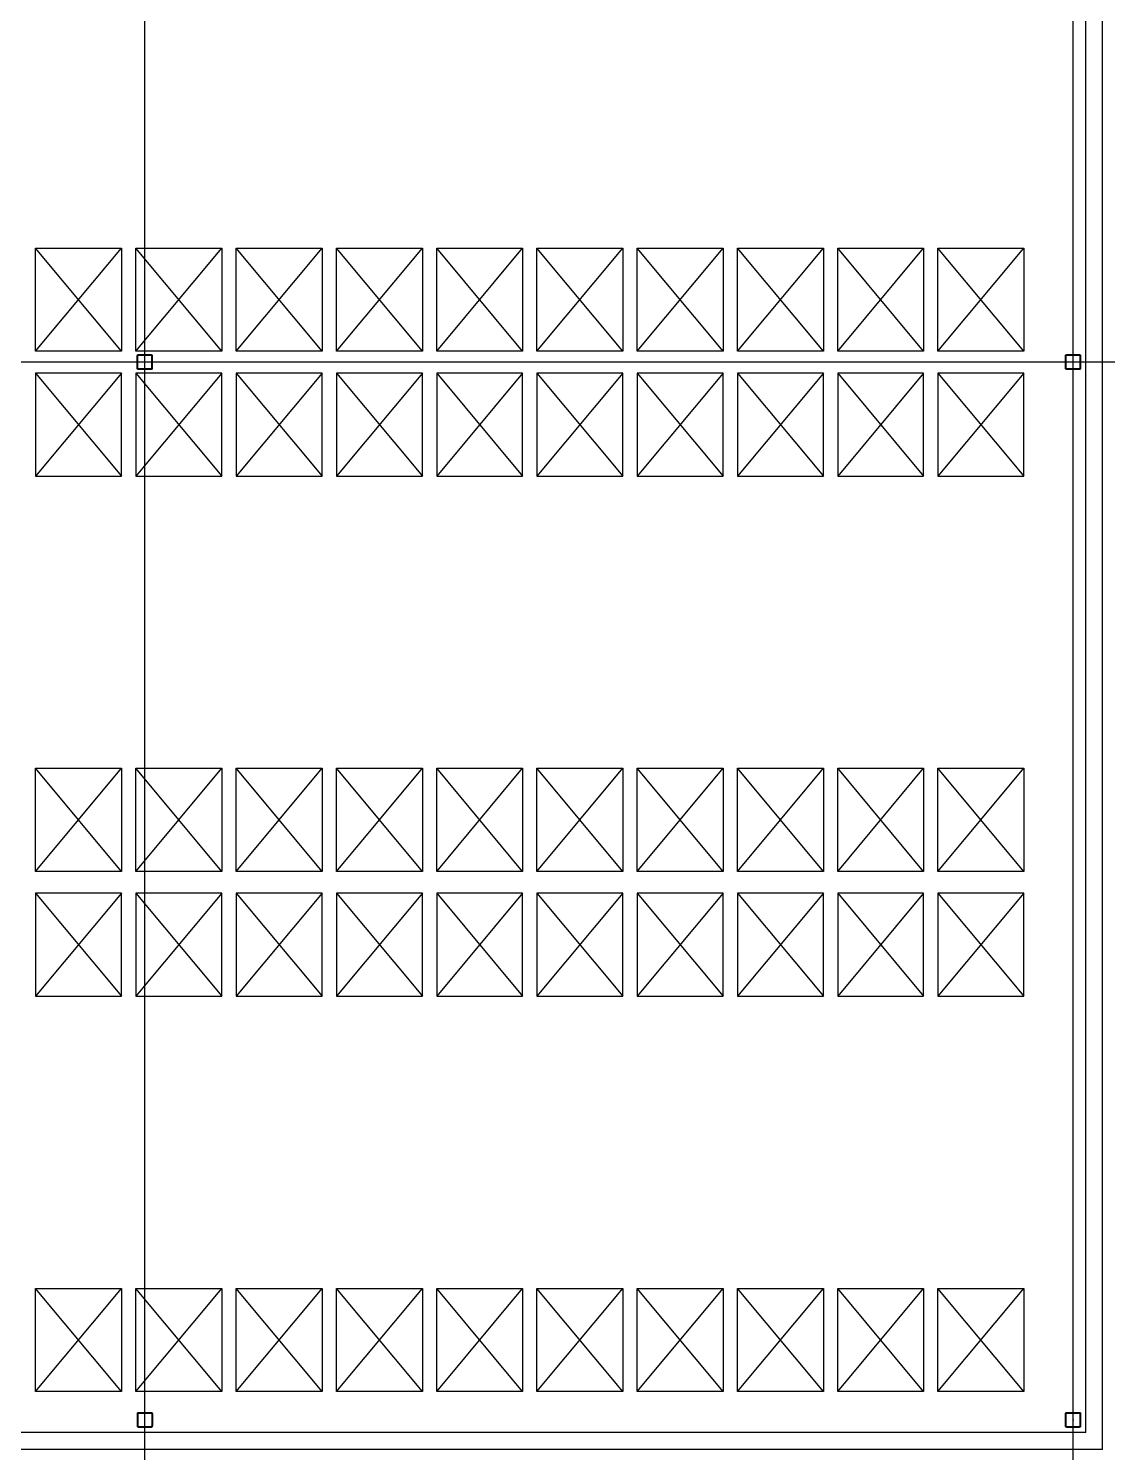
# Model space of a CAD drawing. Header units: millimetres. Extents: x 626570 to 643256, y 6233 to 11343.
# Drawn here: x 642162 to 642664, y 7019 to 7682 of the extents above; entities that cross this region are included whole.
import ezdxf

# ---------------------------------------------------------------- set-up
doc = ezdxf.new("R2010")
doc.units = ezdxf.units.MM
doc.header["$LTSCALE"] = 4000
doc.header["$MEASUREMENT"] = 0
doc.linetypes.add('DASHDOT', pattern=[1, 0.5, -0.25, 0, -0.25])
for name, color, linetype in [('2012-201_WALL-FLEXWALL', 7, 'CONTINUOUS'), ('32', 4, 'CONTINUOUS'), ('44', 7, 'CONTINUOUS'), ('MASTERFOUNDATION_1', 4, 'DASHDOT'), ('MASTERFOUNDATION_25', 7, 'CONTINUOUS')]:
    doc.layers.add(name, color=color, linetype=linetype)

msp = doc.modelspace()

# ---------------------------------------------------------------- linework, layer by layer
at = {"layer": '2012-201_WALL-FLEXWALL', "linetype": 'Continuous'}
for p, q in [((642653.94, 7028.5), (642653.94, 7927.71)), ((642661.82, 7020.62), (642661.82, 7927.71)), ((642653.94, 7028.5), (641593.31, 7028.5)), ((642661.82, 7020.62), (641593.31, 7020.62))]:
    msp.add_line(p, q, dxfattribs=at)
at = {"layer": '32', "linetype": 'Continuous'}
for p, q in [((642165.19, 7531.61), (642165.19, 7579.61)), ((642165.19, 7531.61), (642205.2, 7579.61)), ((642205.2, 7531.61), (642165.19, 7579.61)), ((642165.19, 7579.61), (642205.2, 7579.61)), ((642205.2, 7579.61), (642205.2, 7531.61)), ((642211.86, 7531.61), (642211.86, 7579.61)), ((642211.86, 7531.61), (642251.86, 7579.61)), ((642251.86, 7531.61), (642211.86, 7579.61)), ((642211.86, 7579.61), (642251.86, 7579.61)), ((642251.86, 7579.61), (642251.86, 7531.61)), ((642258.52, 7531.61), (642258.52, 7579.61)), ((642258.52, 7531.61), (642298.52, 7579.61)), ((642298.52, 7531.61), (642258.52, 7579.61)), ((642258.52, 7579.61), (642298.52, 7579.61)), ((642298.52, 7579.61), (642298.52, 7531.61)), ((642305.19, 7531.61), (642345.19, 7579.61)), ((642345.19, 7531.61), (642305.19, 7579.61)), ((642305.19, 7579.61), (642345.19, 7579.61)), ((642305.19, 7531.61), (642305.19, 7579.61)), ((642345.19, 7579.61), (642345.19, 7531.61)), ((642351.85, 7531.61), (642351.85, 7579.61)), ((642351.85, 7531.61), (642391.85, 7579.61)), ((642391.85, 7531.61), (642351.85, 7579.61)), ((642351.85, 7579.61), (642391.85, 7579.61)), ((642391.85, 7579.61), (642391.85, 7531.61)), ((642398.52, 7531.61), (642398.52, 7579.61)), ((642398.52, 7531.61), (642438.52, 7579.61)), ((642438.52, 7531.61), (642398.52, 7579.61)), ((642398.52, 7579.61), (642438.52, 7579.61)), ((642438.52, 7579.61), (642438.52, 7531.61)), ((642445.18, 7531.61), (642445.18, 7579.61)), ((642445.18, 7531.61), (642485.18, 7579.61)), ((642485.18, 7531.61), (642445.18, 7579.61)), ((642445.18, 7579.61), (642485.18, 7579.61)), ((642485.18, 7579.61), (642485.18, 7531.61)), ((642491.85, 7531.61), (642531.85, 7579.61)), ((642531.85, 7531.61), (642491.85, 7579.61)), ((642491.85, 7579.61), (642531.85, 7579.61)), ((642491.85, 7531.61), (642491.85, 7579.61)), ((642531.85, 7579.61), (642531.85, 7531.61)), ((642538.51, 7531.61), (642538.51, 7579.61)), ((642538.51, 7531.61), (642578.51, 7579.61)), ((642578.51, 7531.61), (642538.51, 7579.61)), ((642538.51, 7579.61), (642578.51, 7579.61)), ((642578.51, 7579.61), (642578.51, 7531.61)), ((642585.17, 7531.61), (642585.17, 7579.61)), ((642585.17, 7531.61), (642625.18, 7579.61)), ((642625.18, 7531.61), (642585.17, 7579.61)), ((642585.17, 7579.61), (642625.18, 7579.61)), ((642625.18, 7579.61), (642625.18, 7531.61)), ((642205.2, 7531.61), (642165.19, 7531.61)), ((642251.86, 7531.61), (642211.86, 7531.61)), ((642298.52, 7531.61), (642258.52, 7531.61)), ((642345.19, 7531.61), (642305.19, 7531.61)), ((642391.85, 7531.61), (642351.85, 7531.61)), ((642438.52, 7531.61), (642398.52, 7531.61)), ((642485.18, 7531.61), (642445.18, 7531.61)), ((642531.85, 7531.61), (642491.85, 7531.61)), ((642578.51, 7531.61), (642538.51, 7531.61)), ((642625.18, 7531.61), (642585.17, 7531.61)), ((642165.19, 7521.51), (642165.19, 7473.51)), ((642165.19, 7521.51), (642205.2, 7473.51)), ((642205.2, 7521.51), (642165.19, 7473.51)), ((642205.2, 7521.51), (642165.19, 7521.51)), ((642205.2, 7473.51), (642205.2, 7521.51)), ((642211.86, 7521.51), (642211.86, 7473.51)), ((642211.86, 7521.51), (642251.86, 7473.51)), ((642251.86, 7521.51), (642211.86, 7473.51)), ((642251.86, 7521.51), (642211.86, 7521.51)), ((642251.86, 7473.51), (642251.86, 7521.51)), ((642258.52, 7521.51), (642258.52, 7473.51)), ((642258.52, 7521.51), (642298.52, 7473.51)), ((642298.52, 7521.51), (642258.52, 7473.51)), ((642298.52, 7521.51), (642258.52, 7521.51)), ((642298.52, 7473.51), (642298.52, 7521.51)), ((642305.19, 7521.51), (642305.19, 7473.51)), ((642305.19, 7521.51), (642345.19, 7473.51)), ((642345.19, 7521.51), (642305.19, 7473.51)), ((642345.19, 7521.51), (642305.19, 7521.51)), ((642345.19, 7473.51), (642345.19, 7521.51)), ((642351.85, 7521.51), (642351.85, 7473.51)), ((642351.85, 7521.51), (642391.85, 7473.51)), ((642391.85, 7521.51), (642351.85, 7473.51)), ((642391.85, 7521.51), (642351.85, 7521.51)), ((642391.85, 7473.51), (642391.85, 7521.51)), ((642398.52, 7521.51), (642398.52, 7473.51)), ((642398.52, 7521.51), (642438.52, 7473.51)), ((642438.52, 7521.51), (642398.52, 7473.51)), ((642438.52, 7521.51), (642398.52, 7521.51)), ((642438.52, 7473.51), (642438.52, 7521.51)), ((642445.18, 7521.51), (642445.18, 7473.51)), ((642445.18, 7521.51), (642485.18, 7473.51)), ((642485.18, 7521.51), (642445.18, 7473.51)), ((642485.18, 7521.51), (642445.18, 7521.51)), ((642485.18, 7473.51), (642485.18, 7521.51)), ((642491.85, 7521.51), (642491.85, 7473.51)), ((642491.85, 7521.51), (642531.85, 7473.51)), ((642531.85, 7521.51), (642491.85, 7473.51)), ((642531.85, 7521.51), (642491.85, 7521.51)), ((642531.85, 7473.51), (642531.85, 7521.51)), ((642538.51, 7521.51), (642538.51, 7473.51)), ((642538.51, 7521.51), (642578.51, 7473.51)), ((642578.51, 7521.51), (642538.51, 7473.51)), ((642578.51, 7521.51), (642538.51, 7521.51)), ((642578.51, 7473.51), (642578.51, 7521.51)), ((642585.17, 7521.51), (642585.17, 7473.51)), ((642585.17, 7521.51), (642625.18, 7473.51)), ((642625.18, 7521.51), (642585.17, 7473.51)), ((642625.18, 7521.51), (642585.17, 7521.51)), ((642625.18, 7473.51), (642625.18, 7521.51)), ((642165.19, 7473.51), (642205.2, 7473.51)), ((642211.86, 7473.51), (642251.86, 7473.51)), ((642258.52, 7473.51), (642298.52, 7473.51)), ((642305.19, 7473.51), (642345.19, 7473.51)), ((642351.85, 7473.51), (642391.85, 7473.51)), ((642398.52, 7473.51), (642438.52, 7473.51)), ((642445.18, 7473.51), (642485.18, 7473.51)), ((642491.85, 7473.51), (642531.85, 7473.51)), ((642538.51, 7473.51), (642578.51, 7473.51)), ((642585.17, 7473.51), (642625.18, 7473.51)), ((642165.19, 7289.6), (642165.19, 7337.6)), ((642165.19, 7289.6), (642205.2, 7337.6)), ((642205.2, 7289.6), (642165.19, 7337.6)), ((642165.19, 7337.6), (642205.2, 7337.6)), ((642205.2, 7337.6), (642205.2, 7289.6)), ((642211.86, 7289.6), (642211.86, 7337.6)), ((642211.86, 7289.6), (642251.86, 7337.6)), ((642251.86, 7289.6), (642211.86, 7337.6)), ((642211.86, 7337.6), (642251.86, 7337.6)), ((642251.86, 7337.6), (642251.86, 7289.6)), ((642258.52, 7289.6), (642258.52, 7337.6)), ((642258.52, 7289.6), (642298.52, 7337.6)), ((642298.52, 7289.6), (642258.52, 7337.6)), ((642258.52, 7337.6), (642298.52, 7337.6)), ((642298.52, 7337.6), (642298.52, 7289.6)), ((642305.19, 7289.6), (642345.19, 7337.6)), ((642345.19, 7289.6), (642305.19, 7337.6)), ((642305.19, 7337.6), (642345.19, 7337.6)), ((642305.19, 7289.6), (642305.19, 7337.6)), ((642345.19, 7337.6), (642345.19, 7289.6)), ((642351.85, 7289.6), (642351.85, 7337.6)), ((642351.85, 7289.6), (642391.85, 7337.6)), ((642391.85, 7289.6), (642351.85, 7337.6)), ((642351.85, 7337.6), (642391.85, 7337.6)), ((642391.85, 7337.6), (642391.85, 7289.6)), ((642398.52, 7289.6), (642398.52, 7337.6)), ((642398.52, 7289.6), (642438.52, 7337.6)), ((642438.52, 7289.6), (642398.52, 7337.6)), ((642398.52, 7337.6), (642438.52, 7337.6)), ((642438.52, 7337.6), (642438.52, 7289.6)), ((642445.18, 7289.6), (642445.18, 7337.6)), ((642445.18, 7289.6), (642485.18, 7337.6)), ((642485.18, 7289.6), (642445.18, 7337.6)), ((642445.18, 7337.6), (642485.18, 7337.6)), ((642485.18, 7337.6), (642485.18, 7289.6)), ((642491.85, 7289.6), (642531.85, 7337.6)), ((642531.85, 7289.6), (642491.85, 7337.6)), ((642491.85, 7337.6), (642531.85, 7337.6)), ((642491.85, 7289.6), (642491.85, 7337.6)), ((642531.85, 7337.6), (642531.85, 7289.6)), ((642538.51, 7289.6), (642538.51, 7337.6)), ((642538.51, 7289.6), (642578.51, 7337.6)), ((642578.51, 7289.6), (642538.51, 7337.6)), ((642538.51, 7337.6), (642578.51, 7337.6)), ((642578.51, 7337.6), (642578.51, 7289.6)), ((642585.17, 7289.6), (642585.17, 7337.6)), ((642585.17, 7289.6), (642625.18, 7337.6)), ((642625.18, 7289.6), (642585.17, 7337.6)), ((642585.17, 7337.6), (642625.18, 7337.6)), ((642625.18, 7337.6), (642625.18, 7289.6)), ((642205.2, 7289.6), (642165.19, 7289.6)), ((642251.86, 7289.6), (642211.86, 7289.6)), ((642298.52, 7289.6), (642258.52, 7289.6)), ((642345.19, 7289.6), (642305.19, 7289.6)), ((642391.85, 7289.6), (642351.85, 7289.6)), ((642438.52, 7289.6), (642398.52, 7289.6)), ((642485.18, 7289.6), (642445.18, 7289.6)), ((642531.85, 7289.6), (642491.85, 7289.6)), ((642578.51, 7289.6), (642538.51, 7289.6)), ((642625.18, 7289.6), (642585.17, 7289.6)), ((642165.19, 7279.5), (642165.19, 7231.5)), ((642165.19, 7279.5), (642205.2, 7231.5)), ((642205.2, 7279.5), (642165.19, 7231.5)), ((642205.2, 7279.5), (642165.19, 7279.5)), ((642205.2, 7231.5), (642205.2, 7279.5)), ((642211.86, 7279.5), (642211.86, 7231.5)), ((642211.86, 7279.5), (642251.86, 7231.5)), ((642251.86, 7279.5), (642211.86, 7231.5)), ((642251.86, 7279.5), (642211.86, 7279.5)), ((642251.86, 7231.5), (642251.86, 7279.5)), ((642258.52, 7279.5), (642258.52, 7231.5)), ((642258.52, 7279.5), (642298.52, 7231.5)), ((642298.52, 7279.5), (642258.52, 7231.5)), ((642298.52, 7279.5), (642258.52, 7279.5)), ((642298.52, 7231.5), (642298.52, 7279.5)), ((642305.19, 7279.5), (642345.19, 7231.5)), ((642345.19, 7279.5), (642305.19, 7231.5)), ((642345.19, 7279.5), (642305.19, 7279.5)), ((642305.19, 7279.5), (642305.19, 7231.5)), ((642345.19, 7231.5), (642345.19, 7279.5)), ((642351.85, 7279.5), (642351.85, 7231.5)), ((642351.85, 7279.5), (642391.85, 7231.5)), ((642391.85, 7279.5), (642351.85, 7231.5)), ((642391.85, 7279.5), (642351.85, 7279.5)), ((642391.85, 7231.5), (642391.85, 7279.5)), ((642398.52, 7279.5), (642398.52, 7231.5)), ((642398.52, 7279.5), (642438.52, 7231.5)), ((642438.52, 7279.5), (642398.52, 7231.5)), ((642438.52, 7279.5), (642398.52, 7279.5)), ((642438.52, 7231.5), (642438.52, 7279.5)), ((642445.18, 7279.5), (642445.18, 7231.5)), ((642445.18, 7279.5), (642485.18, 7231.5)), ((642485.18, 7279.5), (642445.18, 7231.5)), ((642485.18, 7279.5), (642445.18, 7279.5)), ((642485.18, 7231.5), (642485.18, 7279.5)), ((642491.85, 7279.5), (642531.85, 7231.5)), ((642531.85, 7279.5), (642491.85, 7231.5)), ((642531.85, 7279.5), (642491.85, 7279.5)), ((642491.85, 7279.5), (642491.85, 7231.5)), ((642531.85, 7231.5), (642531.85, 7279.5)), ((642538.51, 7279.5), (642538.51, 7231.5)), ((642538.51, 7279.5), (642578.51, 7231.5)), ((642578.51, 7279.5), (642538.51, 7231.5)), ((642578.51, 7279.5), (642538.51, 7279.5)), ((642578.51, 7231.5), (642578.51, 7279.5)), ((642585.17, 7279.5), (642585.17, 7231.5)), ((642585.17, 7279.5), (642625.18, 7231.5)), ((642625.18, 7279.5), (642585.17, 7231.5)), ((642625.18, 7279.5), (642585.17, 7279.5)), ((642625.18, 7231.5), (642625.18, 7279.5)), ((642165.19, 7231.5), (642205.2, 7231.5)), ((642211.86, 7231.5), (642251.86, 7231.5)), ((642258.52, 7231.5), (642298.52, 7231.5)), ((642305.19, 7231.5), (642345.19, 7231.5)), ((642351.85, 7231.5), (642391.85, 7231.5)), ((642398.52, 7231.5), (642438.52, 7231.5)), ((642445.18, 7231.5), (642485.18, 7231.5)), ((642491.85, 7231.5), (642531.85, 7231.5)), ((642538.51, 7231.5), (642578.51, 7231.5)), ((642585.17, 7231.5), (642625.18, 7231.5)), ((642165.19, 7047.59), (642165.19, 7095.59)), ((642165.19, 7047.59), (642205.2, 7095.59)), ((642205.2, 7047.59), (642165.19, 7095.59)), ((642165.19, 7095.59), (642205.2, 7095.59)), ((642205.2, 7095.59), (642205.2, 7047.59)), ((642211.86, 7047.59), (642211.86, 7095.59)), ((642211.86, 7047.59), (642251.86, 7095.59)), ((642251.86, 7047.59), (642211.86, 7095.59)), ((642211.86, 7095.59), (642251.86, 7095.59)), ((642251.86, 7095.59), (642251.86, 7047.59)), ((642258.52, 7047.59), (642258.52, 7095.59)), ((642258.52, 7047.59), (642298.52, 7095.59)), ((642298.52, 7047.59), (642258.52, 7095.59)), ((642258.52, 7095.59), (642298.52, 7095.59)), ((642298.52, 7095.59), (642298.52, 7047.59)), ((642305.19, 7047.59), (642345.19, 7095.59)), ((642345.19, 7047.59), (642305.19, 7095.59)), ((642305.19, 7095.59), (642345.19, 7095.59)), ((642305.19, 7047.59), (642305.19, 7095.59)), ((642345.19, 7095.59), (642345.19, 7047.59)), ((642351.85, 7047.59), (642351.85, 7095.59)), ((642351.85, 7047.59), (642391.85, 7095.59)), ((642391.85, 7047.59), (642351.85, 7095.59)), ((642351.85, 7095.59), (642391.85, 7095.59)), ((642391.85, 7095.59), (642391.85, 7047.59)), ((642398.52, 7047.59), (642398.52, 7095.59)), ((642398.52, 7047.59), (642438.52, 7095.59)), ((642438.52, 7047.59), (642398.52, 7095.59)), ((642398.52, 7095.59), (642438.52, 7095.59)), ((642438.52, 7095.59), (642438.52, 7047.59)), ((642445.18, 7047.59), (642445.18, 7095.59)), ((642445.18, 7047.59), (642485.18, 7095.59)), ((642485.18, 7047.59), (642445.18, 7095.59)), ((642445.18, 7095.59), (642485.18, 7095.59)), ((642485.18, 7095.59), (642485.18, 7047.59)), ((642491.85, 7047.59), (642531.85, 7095.59)), ((642531.85, 7047.59), (642491.85, 7095.59)), ((642491.85, 7095.59), (642531.85, 7095.59)), ((642491.85, 7047.59), (642491.85, 7095.59)), ((642531.85, 7095.59), (642531.85, 7047.59)), ((642538.51, 7047.59), (642538.51, 7095.59)), ((642538.51, 7047.59), (642578.51, 7095.59)), ((642578.51, 7047.59), (642538.51, 7095.59)), ((642538.51, 7095.59), (642578.51, 7095.59)), ((642578.51, 7095.59), (642578.51, 7047.59)), ((642585.17, 7047.59), (642585.17, 7095.59)), ((642585.17, 7047.59), (642625.18, 7095.59)), ((642625.18, 7047.59), (642585.17, 7095.59)), ((642585.17, 7095.59), (642625.18, 7095.59)), ((642625.18, 7095.59), (642625.18, 7047.59)), ((642205.2, 7047.59), (642165.19, 7047.59)), ((642251.86, 7047.59), (642211.86, 7047.59)), ((642298.52, 7047.59), (642258.52, 7047.59)), ((642345.19, 7047.59), (642305.19, 7047.59)), ((642391.85, 7047.59), (642351.85, 7047.59)), ((642438.52, 7047.59), (642398.52, 7047.59)), ((642485.18, 7047.59), (642445.18, 7047.59)), ((642531.85, 7047.59), (642491.85, 7047.59)), ((642578.51, 7047.59), (642538.51, 7047.59)), ((642625.18, 7047.59), (642585.17, 7047.59))]:
    msp.add_line(p, q, dxfattribs=at)
at = {"layer": '44', "linetype": 'Continuous'}
msp.add_point((642648.04, 7034.4), dxfattribs=at)
at = {"layer": 'MASTERFOUNDATION_1', "linetype": 'DASHDOT'}
for p, q in [((642216.03, 6627.53), (642216.03, 11123.23)), ((642648.04, 6625.4), (642648.04, 11123.23)), ((643023.86, 7526.61), (626795.24, 7526.61)), ((643023.86, 7526.61), (626795.24, 7526.61)), ((626794.05, 7034.4), (643036.08, 7034.4))]:
    msp.add_line(p, q, dxfattribs=at)
at = {"layer": 'MASTERFOUNDATION_25', "linetype": 'Continuous', "flags": 128}
for points in [[(642213.11, 7530.11), (642218.86, 7530.11), (642218.89, 7530.11), (642218.91, 7530.11), (642218.93, 7530.1), (642218.95, 7530.1), (642218.97, 7530.1), (642218.99, 7530.09), (642219.01, 7530.09), (642219.03, 7530.08), (642219.06, 7530.08), (642219.08, 7530.07), (642219.1, 7530.06), (642219.12, 7530.05), (642219.14, 7530.05), (642219.16, 7530.04), (642219.17, 7530.02), (642219.19, 7530.01), (642219.21, 7530), (642219.23, 7529.99), (642219.25, 7529.98), (642219.26, 7529.96), (642219.28, 7529.95), (642219.3, 7529.93), (642219.31, 7529.92), (642219.33, 7529.9), (642219.34, 7529.89), (642219.35, 7529.87), (642219.37, 7529.85), (642219.38, 7529.83), (642219.39, 7529.82), (642219.4, 7529.8), (642219.41, 7529.78), (642219.42, 7529.76), (642219.43, 7529.74), (642219.44, 7529.72), (642219.45, 7529.7), (642219.45, 7529.68), (642219.46, 7529.66), (642219.47, 7529.64), (642219.47, 7529.62), (642219.48, 7529.59), (642219.48, 7529.57), (642219.48, 7529.55), (642219.48, 7529.53), (642219.48, 7529.51), (642219.49, 7529.49), (642219.49, 7523.73), (642219.48, 7523.71), (642219.48, 7523.69), (642219.48, 7523.66), (642219.48, 7523.64), (642219.48, 7523.62), (642219.47, 7523.6), (642219.47, 7523.58), (642219.46, 7523.56), (642219.45, 7523.54), (642219.45, 7523.52), (642219.44, 7523.5), (642219.43, 7523.48), (642219.42, 7523.46), (642219.41, 7523.44), (642219.4, 7523.42), (642219.39, 7523.4), (642219.38, 7523.38), (642219.37, 7523.36), (642219.35, 7523.35), (642219.34, 7523.33), (642219.33, 7523.31), (642219.31, 7523.3), (642219.3, 7523.28), (642219.28, 7523.27), (642219.26, 7523.25), (642219.25, 7523.24), (642219.23, 7523.23), (642219.21, 7523.21), (642219.19, 7523.2), (642219.17, 7523.19), (642219.16, 7523.18), (642219.14, 7523.17), (642219.12, 7523.16), (642219.1, 7523.15), (642219.08, 7523.15), (642219.06, 7523.14), (642219.03, 7523.13), (642219.01, 7523.13), (642218.99, 7523.12), (642218.97, 7523.12), (642218.95, 7523.11), (642218.93, 7523.11), (642218.91, 7523.11), (642218.89, 7523.11), (642218.86, 7523.11), (642213.11, 7523.11), (642213.08, 7523.11), (642213.06, 7523.11), (642213.04, 7523.11), (642213.02, 7523.11), (642213, 7523.12), (642212.98, 7523.12), (642212.96, 7523.13), (642212.94, 7523.13), (642212.91, 7523.14), (642212.89, 7523.15), (642212.87, 7523.15), (642212.85, 7523.16), (642212.83, 7523.17), (642212.81, 7523.18), (642212.8, 7523.19), (642212.78, 7523.2), (642212.76, 7523.21), (642212.74, 7523.23), (642212.72, 7523.24), (642212.71, 7523.25), (642212.69, 7523.27), (642212.67, 7523.28), (642212.66, 7523.3), (642212.64, 7523.31), (642212.63, 7523.33), (642212.62, 7523.35), (642212.6, 7523.36), (642212.59, 7523.38), (642212.58, 7523.4), (642212.57, 7523.42), (642212.56, 7523.44), (642212.55, 7523.46), (642212.54, 7523.48), (642212.53, 7523.5), (642212.52, 7523.52), (642212.52, 7523.54), (642212.51, 7523.56), (642212.5, 7523.58), (642212.5, 7523.6), (642212.49, 7523.62), (642212.49, 7523.64), (642212.49, 7523.66), (642212.49, 7523.69), (642212.49, 7523.71), (642212.49, 7523.73), (642212.49, 7529.49), (642212.49, 7529.51), (642212.49, 7529.53), (642212.49, 7529.55), (642212.49, 7529.57), (642212.49, 7529.59), (642212.5, 7529.62), (642212.5, 7529.64), (642212.51, 7529.66), (642212.52, 7529.68), (642212.52, 7529.7), (642212.53, 7529.72), (642212.54, 7529.74), (642212.55, 7529.76), (642212.56, 7529.78), (642212.57, 7529.8), (642212.58, 7529.82), (642212.59, 7529.83), (642212.6, 7529.85), (642212.62, 7529.87), (642212.63, 7529.89), (642212.64, 7529.9), (642212.66, 7529.92), (642212.67, 7529.93), (642212.69, 7529.95), (642212.71, 7529.96), (642212.72, 7529.98), (642212.74, 7529.99), (642212.76, 7530), (642212.78, 7530.01), (642212.8, 7530.02), (642212.81, 7530.04), (642212.83, 7530.05), (642212.85, 7530.05), (642212.87, 7530.06), (642212.89, 7530.07), (642212.91, 7530.08), (642212.94, 7530.08), (642212.96, 7530.09), (642212.98, 7530.09), (642213, 7530.1), (642213.02, 7530.1), (642213.04, 7530.1), (642213.06, 7530.11), (642213.08, 7530.11), (642213.11, 7530.11)], [(642213.11, 7529.8), (642218.86, 7529.8), (642218.87, 7529.8), (642218.89, 7529.79), (642218.9, 7529.79), (642218.91, 7529.79), (642218.92, 7529.79), (642218.93, 7529.79), (642218.94, 7529.79), (642218.95, 7529.78), (642218.96, 7529.78), (642218.97, 7529.78), (642218.98, 7529.77), (642218.99, 7529.77), (642219, 7529.76), (642219.01, 7529.76), (642219.02, 7529.75), (642219.03, 7529.75), (642219.04, 7529.74), (642219.04, 7529.74), (642219.05, 7529.73), (642219.06, 7529.72), (642219.07, 7529.72), (642219.08, 7529.71), (642219.09, 7529.7), (642219.09, 7529.69), (642219.1, 7529.68), (642219.11, 7529.68), (642219.11, 7529.67), (642219.12, 7529.66), (642219.13, 7529.65), (642219.13, 7529.64), (642219.14, 7529.63), (642219.14, 7529.62), (642219.15, 7529.61), (642219.15, 7529.6), (642219.15, 7529.59), (642219.16, 7529.58), (642219.16, 7529.57), (642219.16, 7529.56), (642219.17, 7529.55), (642219.17, 7529.54), (642219.17, 7529.53), (642219.17, 7529.52), (642219.17, 7529.51), (642219.17, 7529.5), (642219.17, 7529.49), (642219.17, 7523.73), (642219.17, 7523.72), (642219.17, 7523.71), (642219.17, 7523.7), (642219.17, 7523.69), (642219.17, 7523.68), (642219.17, 7523.67), (642219.16, 7523.66), (642219.16, 7523.64), (642219.16, 7523.63), (642219.15, 7523.62), (642219.15, 7523.61), (642219.15, 7523.6), (642219.14, 7523.59), (642219.14, 7523.58), (642219.13, 7523.58), (642219.13, 7523.57), (642219.12, 7523.56), (642219.11, 7523.55), (642219.11, 7523.54), (642219.1, 7523.53), (642219.09, 7523.52), (642219.09, 7523.52), (642219.08, 7523.51), (642219.07, 7523.5), (642219.06, 7523.49), (642219.05, 7523.49), (642219.04, 7523.48), (642219.04, 7523.47), (642219.03, 7523.47), (642219.02, 7523.46), (642219.01, 7523.46), (642219, 7523.45), (642218.99, 7523.45), (642218.98, 7523.44), (642218.97, 7523.44), (642218.96, 7523.44), (642218.95, 7523.43), (642218.94, 7523.43), (642218.93, 7523.43), (642218.92, 7523.43), (642218.91, 7523.42), (642218.9, 7523.42), (642218.89, 7523.42), (642218.87, 7523.42), (642218.86, 7523.42), (642213.11, 7523.42), (642213.1, 7523.42), (642213.09, 7523.42), (642213.07, 7523.42), (642213.06, 7523.42), (642213.05, 7523.43), (642213.04, 7523.43), (642213.03, 7523.43), (642213.02, 7523.43), (642213.01, 7523.44), (642213, 7523.44), (642212.99, 7523.44), (642212.98, 7523.45), (642212.97, 7523.45), (642212.96, 7523.46), (642212.95, 7523.46), (642212.94, 7523.47), (642212.93, 7523.47), (642212.93, 7523.48), (642212.92, 7523.49), (642212.91, 7523.49), (642212.9, 7523.5), (642212.89, 7523.51), (642212.88, 7523.52), (642212.88, 7523.52), (642212.87, 7523.53), (642212.86, 7523.54), (642212.86, 7523.55), (642212.85, 7523.56), (642212.84, 7523.57), (642212.84, 7523.58), (642212.83, 7523.58), (642212.83, 7523.59), (642212.82, 7523.6), (642212.82, 7523.61), (642212.82, 7523.62), (642212.81, 7523.63), (642212.81, 7523.64), (642212.81, 7523.66), (642212.8, 7523.67), (642212.8, 7523.68), (642212.8, 7523.69), (642212.8, 7523.7), (642212.8, 7523.71), (642212.8, 7523.72), (642212.8, 7523.73), (642212.8, 7529.49), (642212.8, 7529.5), (642212.8, 7529.51), (642212.8, 7529.52), (642212.8, 7529.53), (642212.8, 7529.54), (642212.8, 7529.55), (642212.81, 7529.56), (642212.81, 7529.57), (642212.81, 7529.58), (642212.82, 7529.59), (642212.82, 7529.6), (642212.82, 7529.61), (642212.83, 7529.62), (642212.83, 7529.63), (642212.84, 7529.64), (642212.84, 7529.65), (642212.85, 7529.66), (642212.86, 7529.67), (642212.86, 7529.68), (642212.87, 7529.68), (642212.88, 7529.69), (642212.88, 7529.7), (642212.89, 7529.71), (642212.9, 7529.72), (642212.91, 7529.72), (642212.92, 7529.73), (642212.93, 7529.74), (642212.93, 7529.74), (642212.94, 7529.75), (642212.95, 7529.75), (642212.96, 7529.76), (642212.97, 7529.76), (642212.98, 7529.77), (642212.99, 7529.77), (642213, 7529.78), (642213.01, 7529.78), (642213.02, 7529.78), (642213.03, 7529.79), (642213.04, 7529.79), (642213.05, 7529.79), (642213.06, 7529.79), (642213.07, 7529.79), (642213.09, 7529.79), (642213.1, 7529.8), (642213.11, 7529.8)], [(642645.16, 7530.11), (642650.91, 7530.11), (642650.94, 7530.11), (642650.96, 7530.11), (642650.98, 7530.1), (642651, 7530.1), (642651.02, 7530.1), (642651.04, 7530.09), (642651.07, 7530.09), (642651.09, 7530.08), (642651.11, 7530.08), (642651.13, 7530.07), (642651.15, 7530.06), (642651.17, 7530.05), (642651.19, 7530.05), (642651.21, 7530.04), (642651.23, 7530.02), (642651.24, 7530.01), (642651.26, 7530), (642651.28, 7529.99), (642651.3, 7529.98), (642651.31, 7529.96), (642651.33, 7529.95), (642651.35, 7529.93), (642651.36, 7529.92), (642651.38, 7529.9), (642651.39, 7529.89), (642651.4, 7529.87), (642651.42, 7529.85), (642651.43, 7529.83), (642651.44, 7529.82), (642651.45, 7529.8), (642651.46, 7529.78), (642651.47, 7529.76), (642651.48, 7529.74), (642651.49, 7529.72), (642651.5, 7529.7), (642651.51, 7529.68), (642651.51, 7529.66), (642651.52, 7529.64), (642651.52, 7529.62), (642651.53, 7529.59), (642651.53, 7529.57), (642651.53, 7529.55), (642651.53, 7529.53), (642651.54, 7529.51), (642651.54, 7529.49), (642651.54, 7523.73), (642651.54, 7523.71), (642651.53, 7523.69), (642651.53, 7523.66), (642651.53, 7523.64), (642651.53, 7523.62), (642651.52, 7523.6), (642651.52, 7523.58), (642651.51, 7523.56), (642651.51, 7523.54), (642651.5, 7523.52), (642651.49, 7523.5), (642651.48, 7523.48), (642651.47, 7523.46), (642651.46, 7523.44), (642651.45, 7523.42), (642651.44, 7523.4), (642651.43, 7523.38), (642651.42, 7523.36), (642651.4, 7523.35), (642651.39, 7523.33), (642651.38, 7523.31), (642651.36, 7523.3), (642651.35, 7523.28), (642651.33, 7523.27), (642651.31, 7523.25), (642651.3, 7523.24), (642651.28, 7523.23), (642651.26, 7523.21), (642651.24, 7523.2), (642651.23, 7523.19), (642651.21, 7523.18), (642651.19, 7523.17), (642651.17, 7523.16), (642651.15, 7523.15), (642651.13, 7523.15), (642651.11, 7523.14), (642651.09, 7523.13), (642651.07, 7523.13), (642651.04, 7523.12), (642651.02, 7523.12), (642651, 7523.11), (642650.98, 7523.11), (642650.96, 7523.11), (642650.94, 7523.11), (642650.91, 7523.11), (642645.16, 7523.11), (642645.14, 7523.11), (642645.11, 7523.11), (642645.09, 7523.11), (642645.07, 7523.11), (642645.05, 7523.12), (642645.03, 7523.12), (642645.01, 7523.13), (642644.99, 7523.13), (642644.97, 7523.14), (642644.95, 7523.15), (642644.93, 7523.15), (642644.91, 7523.16), (642644.89, 7523.17), (642644.87, 7523.18), (642644.85, 7523.19), (642644.83, 7523.2), (642644.81, 7523.21), (642644.79, 7523.23), (642644.78, 7523.24), (642644.76, 7523.25), (642644.74, 7523.27), (642644.73, 7523.28), (642644.71, 7523.3), (642644.7, 7523.31), (642644.68, 7523.33), (642644.67, 7523.35), (642644.66, 7523.36), (642644.64, 7523.38), (642644.63, 7523.4), (642644.62, 7523.42), (642644.61, 7523.44), (642644.6, 7523.46), (642644.59, 7523.48), (642644.58, 7523.5), (642644.57, 7523.52), (642644.57, 7523.54), (642644.56, 7523.56), (642644.55, 7523.58), (642644.55, 7523.6), (642644.55, 7523.62), (642644.54, 7523.64), (642644.54, 7523.66), (642644.54, 7523.69), (642644.54, 7523.71), (642644.54, 7523.73), (642644.54, 7529.49), (642644.54, 7529.51), (642644.54, 7529.53), (642644.54, 7529.55), (642644.54, 7529.57), (642644.55, 7529.59), (642644.55, 7529.62), (642644.55, 7529.64), (642644.56, 7529.66), (642644.57, 7529.68), (642644.57, 7529.7), (642644.58, 7529.72), (642644.59, 7529.74), (642644.6, 7529.76), (642644.61, 7529.78), (642644.62, 7529.8), (642644.63, 7529.82), (642644.64, 7529.83), (642644.66, 7529.85), (642644.67, 7529.87), (642644.68, 7529.89), (642644.7, 7529.9), (642644.71, 7529.92), (642644.73, 7529.93), (642644.74, 7529.95), (642644.76, 7529.96), (642644.78, 7529.98), (642644.79, 7529.99), (642644.81, 7530), (642644.83, 7530.01), (642644.85, 7530.02), (642644.87, 7530.04), (642644.89, 7530.05), (642644.91, 7530.05), (642644.93, 7530.06), (642644.95, 7530.07), (642644.97, 7530.08), (642644.99, 7530.08), (642645.01, 7530.09), (642645.03, 7530.09), (642645.05, 7530.1), (642645.07, 7530.1), (642645.09, 7530.1), (642645.11, 7530.11), (642645.14, 7530.11), (642645.16, 7530.11)], [(642645.16, 7529.8), (642650.91, 7529.8), (642650.93, 7529.8), (642650.94, 7529.79), (642650.95, 7529.79), (642650.96, 7529.79), (642650.97, 7529.79), (642650.98, 7529.79), (642650.99, 7529.79), (642651, 7529.78), (642651.01, 7529.78), (642651.02, 7529.78), (642651.03, 7529.77), (642651.04, 7529.77), (642651.05, 7529.76), (642651.06, 7529.76), (642651.07, 7529.75), (642651.08, 7529.75), (642651.09, 7529.74), (642651.1, 7529.74), (642651.1, 7529.73), (642651.11, 7529.72), (642651.12, 7529.72), (642651.13, 7529.71), (642651.14, 7529.7), (642651.14, 7529.69), (642651.15, 7529.68), (642651.16, 7529.68), (642651.16, 7529.67), (642651.17, 7529.66), (642651.18, 7529.65), (642651.18, 7529.64), (642651.19, 7529.63), (642651.19, 7529.62), (642651.2, 7529.61), (642651.2, 7529.6), (642651.2, 7529.59), (642651.21, 7529.58), (642651.21, 7529.57), (642651.21, 7529.56), (642651.22, 7529.55), (642651.22, 7529.54), (642651.22, 7529.53), (642651.22, 7529.52), (642651.22, 7529.51), (642651.22, 7529.5), (642651.22, 7529.49), (642651.22, 7523.73), (642651.22, 7523.72), (642651.22, 7523.71), (642651.22, 7523.7), (642651.22, 7523.69), (642651.22, 7523.68), (642651.22, 7523.67), (642651.21, 7523.66), (642651.21, 7523.64), (642651.21, 7523.63), (642651.2, 7523.62), (642651.2, 7523.61), (642651.2, 7523.6), (642651.19, 7523.59), (642651.19, 7523.58), (642651.18, 7523.58), (642651.18, 7523.57), (642651.17, 7523.56), (642651.16, 7523.55), (642651.16, 7523.54), (642651.15, 7523.53), (642651.14, 7523.52), (642651.14, 7523.52), (642651.13, 7523.51), (642651.12, 7523.5), (642651.11, 7523.49), (642651.1, 7523.49), (642651.1, 7523.48), (642651.09, 7523.47), (642651.08, 7523.47), (642651.07, 7523.46), (642651.06, 7523.46), (642651.05, 7523.45), (642651.04, 7523.45), (642651.03, 7523.44), (642651.02, 7523.44), (642651.01, 7523.44), (642651, 7523.43), (642650.99, 7523.43), (642650.98, 7523.43), (642650.97, 7523.43), (642650.96, 7523.42), (642650.95, 7523.42), (642650.94, 7523.42), (642650.93, 7523.42), (642650.91, 7523.42), (642645.16, 7523.42), (642645.15, 7523.42), (642645.14, 7523.42), (642645.13, 7523.42), (642645.11, 7523.42), (642645.1, 7523.43), (642645.09, 7523.43), (642645.08, 7523.43), (642645.07, 7523.43), (642645.06, 7523.44), (642645.05, 7523.44), (642645.04, 7523.44), (642645.03, 7523.45), (642645.02, 7523.45), (642645.01, 7523.46), (642645, 7523.46), (642644.99, 7523.47), (642644.99, 7523.47), (642644.98, 7523.48), (642644.97, 7523.49), (642644.96, 7523.49), (642644.95, 7523.5), (642644.94, 7523.51), (642644.94, 7523.52), (642644.93, 7523.52), (642644.92, 7523.53), (642644.91, 7523.54), (642644.91, 7523.55), (642644.9, 7523.56), (642644.9, 7523.57), (642644.89, 7523.58), (642644.89, 7523.58), (642644.88, 7523.59), (642644.88, 7523.6), (642644.87, 7523.61), (642644.87, 7523.62), (642644.86, 7523.63), (642644.86, 7523.64), (642644.86, 7523.66), (642644.86, 7523.67), (642644.85, 7523.68), (642644.85, 7523.69), (642644.85, 7523.7), (642644.85, 7523.71), (642644.85, 7523.72), (642644.85, 7523.73), (642644.85, 7529.49), (642644.85, 7529.5), (642644.85, 7529.51), (642644.85, 7529.52), (642644.85, 7529.53), (642644.85, 7529.54), (642644.86, 7529.55), (642644.86, 7529.56), (642644.86, 7529.57), (642644.86, 7529.58), (642644.87, 7529.59), (642644.87, 7529.6), (642644.88, 7529.61), (642644.88, 7529.62), (642644.89, 7529.63), (642644.89, 7529.64), (642644.9, 7529.65), (642644.9, 7529.66), (642644.91, 7529.67), (642644.91, 7529.68), (642644.92, 7529.68), (642644.93, 7529.69), (642644.94, 7529.7), (642644.94, 7529.71), (642644.95, 7529.72), (642644.96, 7529.72), (642644.97, 7529.73), (642644.98, 7529.74), (642644.99, 7529.74), (642644.99, 7529.75), (642645, 7529.75), (642645.01, 7529.76), (642645.02, 7529.76), (642645.03, 7529.77), (642645.04, 7529.77), (642645.05, 7529.78), (642645.06, 7529.78), (642645.07, 7529.78), (642645.08, 7529.79), (642645.09, 7529.79), (642645.1, 7529.79), (642645.11, 7529.79), (642645.13, 7529.79), (642645.14, 7529.79), (642645.15, 7529.8), (642645.16, 7529.8)], [(642213.15, 7037.9), (642218.91, 7037.9), (642218.93, 7037.9), (642218.95, 7037.9), (642218.97, 7037.9), (642218.99, 7037.9), (642219.01, 7037.89), (642219.04, 7037.89), (642219.06, 7037.89), (642219.08, 7037.88), (642219.1, 7037.87), (642219.12, 7037.87), (642219.14, 7037.86), (642219.16, 7037.85), (642219.18, 7037.84), (642219.2, 7037.83), (642219.22, 7037.82), (642219.24, 7037.81), (642219.25, 7037.8), (642219.27, 7037.78), (642219.29, 7037.77), (642219.31, 7037.76), (642219.32, 7037.74), (642219.34, 7037.73), (642219.35, 7037.71), (642219.37, 7037.7), (642219.38, 7037.68), (642219.4, 7037.66), (642219.41, 7037.65), (642219.42, 7037.63), (642219.43, 7037.61), (642219.45, 7037.59), (642219.46, 7037.57), (642219.47, 7037.55), (642219.47, 7037.53), (642219.48, 7037.51), (642219.49, 7037.49), (642219.5, 7037.47), (642219.5, 7037.45), (642219.51, 7037.43), (642219.51, 7037.41), (642219.52, 7037.39), (642219.52, 7037.37), (642219.53, 7037.35), (642219.53, 7037.33), (642219.53, 7037.3), (642219.53, 7037.28), (642219.53, 7031.53), (642219.53, 7031.5), (642219.53, 7031.48), (642219.53, 7031.46), (642219.52, 7031.44), (642219.52, 7031.42), (642219.51, 7031.4), (642219.51, 7031.37), (642219.5, 7031.35), (642219.5, 7031.33), (642219.49, 7031.31), (642219.48, 7031.29), (642219.47, 7031.27), (642219.47, 7031.25), (642219.46, 7031.23), (642219.45, 7031.21), (642219.43, 7031.2), (642219.42, 7031.18), (642219.41, 7031.16), (642219.4, 7031.14), (642219.38, 7031.13), (642219.37, 7031.11), (642219.35, 7031.09), (642219.34, 7031.08), (642219.32, 7031.06), (642219.31, 7031.05), (642219.29, 7031.04), (642219.27, 7031.02), (642219.25, 7031.01), (642219.24, 7031), (642219.22, 7030.99), (642219.2, 7030.98), (642219.18, 7030.97), (642219.16, 7030.96), (642219.14, 7030.95), (642219.12, 7030.94), (642219.1, 7030.93), (642219.08, 7030.93), (642219.06, 7030.92), (642219.04, 7030.92), (642219.01, 7030.91), (642218.99, 7030.91), (642218.97, 7030.91), (642218.95, 7030.9), (642218.93, 7030.9), (642218.91, 7030.9), (642213.15, 7030.9), (642213.13, 7030.9), (642213.11, 7030.9), (642213.08, 7030.91), (642213.06, 7030.91), (642213.04, 7030.91), (642213.02, 7030.92), (642213, 7030.92), (642212.98, 7030.93), (642212.96, 7030.93), (642212.94, 7030.94), (642212.92, 7030.95), (642212.9, 7030.96), (642212.88, 7030.97), (642212.86, 7030.98), (642212.84, 7030.99), (642212.82, 7031), (642212.8, 7031.01), (642212.78, 7031.02), (642212.77, 7031.04), (642212.75, 7031.05), (642212.73, 7031.06), (642212.72, 7031.08), (642212.7, 7031.09), (642212.69, 7031.11), (642212.67, 7031.13), (642212.66, 7031.14), (642212.65, 7031.16), (642212.63, 7031.18), (642212.62, 7031.2), (642212.61, 7031.21), (642212.6, 7031.23), (642212.59, 7031.25), (642212.58, 7031.27), (642212.57, 7031.29), (642212.57, 7031.31), (642212.56, 7031.33), (642212.55, 7031.35), (642212.55, 7031.37), (642212.54, 7031.4), (642212.54, 7031.42), (642212.53, 7031.44), (642212.53, 7031.46), (642212.53, 7031.48), (642212.53, 7031.5), (642212.53, 7031.53), (642212.53, 7037.28), (642212.53, 7037.3), (642212.53, 7037.33), (642212.53, 7037.35), (642212.53, 7037.37), (642212.54, 7037.39), (642212.54, 7037.41), (642212.55, 7037.43), (642212.55, 7037.45), (642212.56, 7037.47), (642212.57, 7037.49), (642212.57, 7037.51), (642212.58, 7037.53), (642212.59, 7037.55), (642212.6, 7037.57), (642212.61, 7037.59), (642212.62, 7037.61), (642212.63, 7037.63), (642212.65, 7037.65), (642212.66, 7037.66), (642212.67, 7037.68), (642212.69, 7037.7), (642212.7, 7037.71), (642212.72, 7037.73), (642212.73, 7037.74), (642212.75, 7037.76), (642212.77, 7037.77), (642212.78, 7037.78), (642212.8, 7037.8), (642212.82, 7037.81), (642212.84, 7037.82), (642212.86, 7037.83), (642212.88, 7037.84), (642212.9, 7037.85), (642212.92, 7037.86), (642212.94, 7037.87), (642212.96, 7037.87), (642212.98, 7037.88), (642213, 7037.89), (642213.02, 7037.89), (642213.04, 7037.89), (642213.06, 7037.9), (642213.08, 7037.9), (642213.11, 7037.9), (642213.13, 7037.9), (642213.15, 7037.9)], [(642213.15, 7037.59), (642218.91, 7037.59), (642218.92, 7037.59), (642218.93, 7037.59), (642218.94, 7037.59), (642218.95, 7037.59), (642218.96, 7037.59), (642218.97, 7037.58), (642218.98, 7037.58), (642218.99, 7037.58), (642219, 7037.58), (642219.01, 7037.57), (642219.02, 7037.57), (642219.03, 7037.56), (642219.04, 7037.56), (642219.05, 7037.55), (642219.06, 7037.55), (642219.07, 7037.54), (642219.08, 7037.54), (642219.09, 7037.53), (642219.1, 7037.53), (642219.11, 7037.52), (642219.11, 7037.51), (642219.12, 7037.5), (642219.13, 7037.5), (642219.14, 7037.49), (642219.14, 7037.48), (642219.15, 7037.47), (642219.16, 7037.46), (642219.16, 7037.45), (642219.17, 7037.45), (642219.17, 7037.44), (642219.18, 7037.43), (642219.18, 7037.42), (642219.19, 7037.41), (642219.19, 7037.4), (642219.2, 7037.39), (642219.2, 7037.38), (642219.2, 7037.37), (642219.21, 7037.36), (642219.21, 7037.35), (642219.21, 7037.34), (642219.21, 7037.32), (642219.21, 7037.31), (642219.21, 7037.3), (642219.22, 7037.29), (642219.22, 7037.28), (642219.22, 7031.53), (642219.22, 7031.51), (642219.21, 7031.5), (642219.21, 7031.49), (642219.21, 7031.48), (642219.21, 7031.47), (642219.21, 7031.46), (642219.21, 7031.45), (642219.2, 7031.44), (642219.2, 7031.43), (642219.2, 7031.42), (642219.19, 7031.41), (642219.19, 7031.4), (642219.18, 7031.39), (642219.18, 7031.38), (642219.17, 7031.37), (642219.17, 7031.36), (642219.16, 7031.35), (642219.16, 7031.34), (642219.15, 7031.34), (642219.14, 7031.33), (642219.14, 7031.32), (642219.13, 7031.31), (642219.12, 7031.3), (642219.11, 7031.3), (642219.11, 7031.29), (642219.1, 7031.28), (642219.09, 7031.28), (642219.08, 7031.27), (642219.07, 7031.26), (642219.06, 7031.26), (642219.05, 7031.25), (642219.04, 7031.25), (642219.03, 7031.24), (642219.02, 7031.24), (642219.01, 7031.24), (642219, 7031.23), (642218.99, 7031.23), (642218.98, 7031.23), (642218.97, 7031.22), (642218.96, 7031.22), (642218.95, 7031.22), (642218.94, 7031.22), (642218.93, 7031.22), (642218.92, 7031.22), (642218.91, 7031.22), (642213.15, 7031.22), (642213.14, 7031.22), (642213.13, 7031.22), (642213.12, 7031.22), (642213.11, 7031.22), (642213.1, 7031.22), (642213.09, 7031.22), (642213.08, 7031.23), (642213.06, 7031.23), (642213.05, 7031.23), (642213.04, 7031.24), (642213.03, 7031.24), (642213.02, 7031.24), (642213.01, 7031.25), (642213.01, 7031.25), (642213, 7031.26), (642212.99, 7031.26), (642212.98, 7031.27), (642212.97, 7031.28), (642212.96, 7031.28), (642212.95, 7031.29), (642212.94, 7031.3), (642212.94, 7031.3), (642212.93, 7031.31), (642212.92, 7031.32), (642212.91, 7031.33), (642212.91, 7031.34), (642212.9, 7031.34), (642212.89, 7031.35), (642212.89, 7031.36), (642212.88, 7031.37), (642212.88, 7031.38), (642212.87, 7031.39), (642212.87, 7031.4), (642212.86, 7031.41), (642212.86, 7031.42), (642212.86, 7031.43), (642212.85, 7031.44), (642212.85, 7031.45), (642212.85, 7031.46), (642212.85, 7031.47), (642212.84, 7031.48), (642212.84, 7031.49), (642212.84, 7031.5), (642212.84, 7031.51), (642212.84, 7031.53), (642212.84, 7037.28), (642212.84, 7037.29), (642212.84, 7037.3), (642212.84, 7037.31), (642212.84, 7037.32), (642212.85, 7037.34), (642212.85, 7037.35), (642212.85, 7037.36), (642212.85, 7037.37), (642212.86, 7037.38), (642212.86, 7037.39), (642212.86, 7037.4), (642212.87, 7037.41), (642212.87, 7037.42), (642212.88, 7037.43), (642212.88, 7037.44), (642212.89, 7037.45), (642212.89, 7037.45), (642212.9, 7037.46), (642212.91, 7037.47), (642212.91, 7037.48), (642212.92, 7037.49), (642212.93, 7037.5), (642212.94, 7037.5), (642212.94, 7037.51), (642212.95, 7037.52), (642212.96, 7037.53), (642212.97, 7037.53), (642212.98, 7037.54), (642212.99, 7037.54), (642213, 7037.55), (642213.01, 7037.55), (642213.01, 7037.56), (642213.02, 7037.56), (642213.03, 7037.57), (642213.04, 7037.57), (642213.05, 7037.58), (642213.06, 7037.58), (642213.08, 7037.58), (642213.09, 7037.58), (642213.1, 7037.59), (642213.11, 7037.59), (642213.12, 7037.59), (642213.13, 7037.59), (642213.14, 7037.59), (642213.15, 7037.59)], [(642645.16, 7037.9), (642650.91, 7037.9), (642650.94, 7037.9), (642650.96, 7037.9), (642650.98, 7037.9), (642651, 7037.9), (642651.02, 7037.89), (642651.04, 7037.89), (642651.07, 7037.89), (642651.09, 7037.88), (642651.11, 7037.87), (642651.13, 7037.87), (642651.15, 7037.86), (642651.17, 7037.85), (642651.19, 7037.84), (642651.21, 7037.83), (642651.23, 7037.82), (642651.24, 7037.81), (642651.26, 7037.8), (642651.28, 7037.78), (642651.3, 7037.77), (642651.31, 7037.76), (642651.33, 7037.74), (642651.35, 7037.73), (642651.36, 7037.71), (642651.38, 7037.7), (642651.39, 7037.68), (642651.4, 7037.66), (642651.42, 7037.65), (642651.43, 7037.63), (642651.44, 7037.61), (642651.45, 7037.59), (642651.46, 7037.57), (642651.47, 7037.55), (642651.48, 7037.53), (642651.49, 7037.51), (642651.5, 7037.49), (642651.51, 7037.47), (642651.51, 7037.45), (642651.52, 7037.43), (642651.52, 7037.41), (642651.53, 7037.39), (642651.53, 7037.37), (642651.53, 7037.35), (642651.53, 7037.33), (642651.54, 7037.3), (642651.54, 7037.28), (642651.54, 7031.53), (642651.54, 7031.5), (642651.53, 7031.48), (642651.53, 7031.46), (642651.53, 7031.44), (642651.53, 7031.42), (642651.52, 7031.4), (642651.52, 7031.37), (642651.51, 7031.35), (642651.51, 7031.33), (642651.5, 7031.31), (642651.49, 7031.29), (642651.48, 7031.27), (642651.47, 7031.25), (642651.46, 7031.23), (642651.45, 7031.21), (642651.44, 7031.2), (642651.43, 7031.18), (642651.42, 7031.16), (642651.4, 7031.14), (642651.39, 7031.13), (642651.38, 7031.11), (642651.36, 7031.09), (642651.35, 7031.08), (642651.33, 7031.06), (642651.31, 7031.05), (642651.3, 7031.04), (642651.28, 7031.02), (642651.26, 7031.01), (642651.24, 7031), (642651.23, 7030.99), (642651.21, 7030.98), (642651.19, 7030.97), (642651.17, 7030.96), (642651.15, 7030.95), (642651.13, 7030.94), (642651.11, 7030.93), (642651.09, 7030.93), (642651.07, 7030.92), (642651.04, 7030.92), (642651.02, 7030.91), (642651, 7030.91), (642650.98, 7030.91), (642650.96, 7030.9), (642650.94, 7030.9), (642650.91, 7030.9), (642645.16, 7030.9), (642645.14, 7030.9), (642645.11, 7030.9), (642645.09, 7030.91), (642645.07, 7030.91), (642645.05, 7030.91), (642645.03, 7030.92), (642645.01, 7030.92), (642644.99, 7030.93), (642644.97, 7030.93), (642644.95, 7030.94), (642644.93, 7030.95), (642644.91, 7030.96), (642644.89, 7030.97), (642644.87, 7030.98), (642644.85, 7030.99), (642644.83, 7031), (642644.81, 7031.01), (642644.79, 7031.02), (642644.78, 7031.04), (642644.76, 7031.05), (642644.74, 7031.06), (642644.73, 7031.08), (642644.71, 7031.09), (642644.7, 7031.11), (642644.68, 7031.13), (642644.67, 7031.14), (642644.66, 7031.16), (642644.64, 7031.18), (642644.63, 7031.2), (642644.62, 7031.21), (642644.61, 7031.23), (642644.6, 7031.25), (642644.59, 7031.27), (642644.58, 7031.29), (642644.57, 7031.31), (642644.57, 7031.33), (642644.56, 7031.35), (642644.55, 7031.37), (642644.55, 7031.4), (642644.55, 7031.42), (642644.54, 7031.44), (642644.54, 7031.46), (642644.54, 7031.48), (642644.54, 7031.5), (642644.54, 7031.53), (642644.54, 7037.28), (642644.54, 7037.3), (642644.54, 7037.33), (642644.54, 7037.35), (642644.54, 7037.37), (642644.55, 7037.39), (642644.55, 7037.41), (642644.55, 7037.43), (642644.56, 7037.45), (642644.57, 7037.47), (642644.57, 7037.49), (642644.58, 7037.51), (642644.59, 7037.53), (642644.6, 7037.55), (642644.61, 7037.57), (642644.62, 7037.59), (642644.63, 7037.61), (642644.64, 7037.63), (642644.66, 7037.65), (642644.67, 7037.66), (642644.68, 7037.68), (642644.7, 7037.7), (642644.71, 7037.71), (642644.73, 7037.73), (642644.74, 7037.74), (642644.76, 7037.76), (642644.78, 7037.77), (642644.79, 7037.78), (642644.81, 7037.8), (642644.83, 7037.81), (642644.85, 7037.82), (642644.87, 7037.83), (642644.89, 7037.84), (642644.91, 7037.85), (642644.93, 7037.86), (642644.95, 7037.87), (642644.97, 7037.87), (642644.99, 7037.88), (642645.01, 7037.89), (642645.03, 7037.89), (642645.05, 7037.89), (642645.07, 7037.9), (642645.09, 7037.9), (642645.11, 7037.9), (642645.14, 7037.9), (642645.16, 7037.9)], [(642645.16, 7037.59), (642650.91, 7037.59), (642650.93, 7037.59), (642650.94, 7037.59), (642650.95, 7037.59), (642650.96, 7037.59), (642650.97, 7037.59), (642650.98, 7037.58), (642650.99, 7037.58), (642651, 7037.58), (642651.01, 7037.58), (642651.02, 7037.57), (642651.03, 7037.57), (642651.04, 7037.56), (642651.05, 7037.56), (642651.06, 7037.55), (642651.07, 7037.55), (642651.08, 7037.54), (642651.09, 7037.54), (642651.1, 7037.53), (642651.1, 7037.53), (642651.11, 7037.52), (642651.12, 7037.51), (642651.13, 7037.5), (642651.14, 7037.5), (642651.14, 7037.49), (642651.15, 7037.48), (642651.16, 7037.47), (642651.16, 7037.46), (642651.17, 7037.45), (642651.18, 7037.45), (642651.18, 7037.44), (642651.19, 7037.43), (642651.19, 7037.42), (642651.2, 7037.41), (642651.2, 7037.4), (642651.2, 7037.39), (642651.21, 7037.38), (642651.21, 7037.37), (642651.21, 7037.36), (642651.22, 7037.35), (642651.22, 7037.34), (642651.22, 7037.32), (642651.22, 7037.31), (642651.22, 7037.3), (642651.22, 7037.29), (642651.22, 7037.28), (642651.22, 7031.53), (642651.22, 7031.51), (642651.22, 7031.5), (642651.22, 7031.49), (642651.22, 7031.48), (642651.22, 7031.47), (642651.22, 7031.46), (642651.21, 7031.45), (642651.21, 7031.44), (642651.21, 7031.43), (642651.2, 7031.42), (642651.2, 7031.41), (642651.2, 7031.4), (642651.19, 7031.39), (642651.19, 7031.38), (642651.18, 7031.37), (642651.18, 7031.36), (642651.17, 7031.35), (642651.16, 7031.34), (642651.16, 7031.34), (642651.15, 7031.33), (642651.14, 7031.32), (642651.14, 7031.31), (642651.13, 7031.3), (642651.12, 7031.3), (642651.11, 7031.29), (642651.1, 7031.28), (642651.1, 7031.28), (642651.09, 7031.27), (642651.08, 7031.26), (642651.07, 7031.26), (642651.06, 7031.25), (642651.05, 7031.25), (642651.04, 7031.24), (642651.03, 7031.24), (642651.02, 7031.24), (642651.01, 7031.23), (642651, 7031.23), (642650.99, 7031.23), (642650.98, 7031.22), (642650.97, 7031.22), (642650.96, 7031.22), (642650.95, 7031.22), (642650.94, 7031.22), (642650.93, 7031.22), (642650.91, 7031.22), (642645.16, 7031.22), (642645.15, 7031.22), (642645.14, 7031.22), (642645.13, 7031.22), (642645.11, 7031.22), (642645.1, 7031.22), (642645.09, 7031.22), (642645.08, 7031.23), (642645.07, 7031.23), (642645.06, 7031.23), (642645.05, 7031.24), (642645.04, 7031.24), (642645.03, 7031.24), (642645.02, 7031.25), (642645.01, 7031.25), (642645, 7031.26), (642644.99, 7031.26), (642644.99, 7031.27), (642644.98, 7031.28), (642644.97, 7031.28), (642644.96, 7031.29), (642644.95, 7031.3), (642644.94, 7031.3), (642644.94, 7031.31), (642644.93, 7031.32), (642644.92, 7031.33), (642644.91, 7031.34), (642644.91, 7031.34), (642644.9, 7031.35), (642644.9, 7031.36), (642644.89, 7031.37), (642644.89, 7031.38), (642644.88, 7031.39), (642644.88, 7031.4), (642644.87, 7031.41), (642644.87, 7031.42), (642644.86, 7031.43), (642644.86, 7031.44), (642644.86, 7031.45), (642644.86, 7031.46), (642644.85, 7031.47), (642644.85, 7031.48), (642644.85, 7031.49), (642644.85, 7031.5), (642644.85, 7031.51), (642644.85, 7031.53), (642644.85, 7037.28), (642644.85, 7037.29), (642644.85, 7037.3), (642644.85, 7037.31), (642644.85, 7037.32), (642644.85, 7037.34), (642644.86, 7037.35), (642644.86, 7037.36), (642644.86, 7037.37), (642644.86, 7037.38), (642644.87, 7037.39), (642644.87, 7037.4), (642644.88, 7037.41), (642644.88, 7037.42), (642644.89, 7037.43), (642644.89, 7037.44), (642644.9, 7037.45), (642644.9, 7037.45), (642644.91, 7037.46), (642644.91, 7037.47), (642644.92, 7037.48), (642644.93, 7037.49), (642644.94, 7037.5), (642644.94, 7037.5), (642644.95, 7037.51), (642644.96, 7037.52), (642644.97, 7037.53), (642644.98, 7037.53), (642644.99, 7037.54), (642644.99, 7037.54), (642645, 7037.55), (642645.01, 7037.55), (642645.02, 7037.56), (642645.03, 7037.56), (642645.04, 7037.57), (642645.05, 7037.57), (642645.06, 7037.58), (642645.07, 7037.58), (642645.08, 7037.58), (642645.09, 7037.58), (642645.1, 7037.59), (642645.11, 7037.59), (642645.13, 7037.59), (642645.14, 7037.59), (642645.15, 7037.59), (642645.16, 7037.59)]]:
    msp.add_lwpolyline(points, close=True, dxfattribs=at)

doc.saveas('drawing.dxf')
